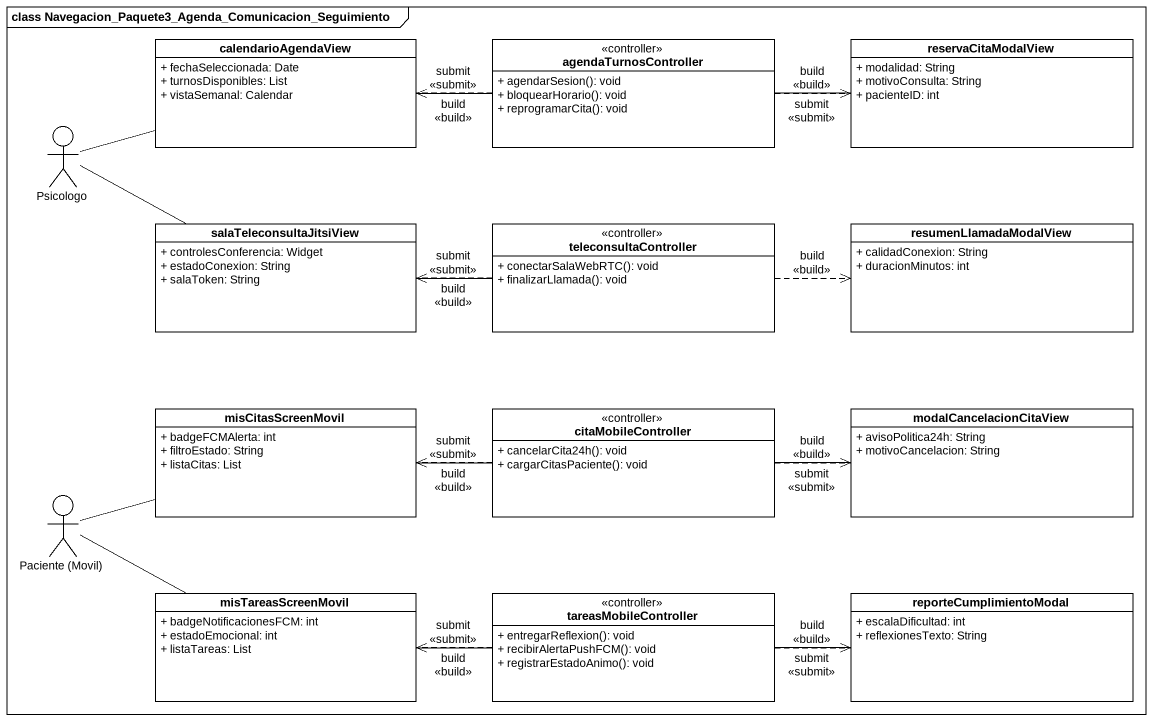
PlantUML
@startuml
mainframe class Navegacion_Paquete3_Agenda_Comunicacion_Seguimiento
allowmixing
hide circle
hide empty members
skinparam classAttributeIconSize 0
class calendarioAgendaView {
  + fechaSeleccionada: Date
  + turnosDisponibles: List
  + vistaSemanal: Calendar
}
class agendaTurnosController <<controller>> {
  + agendarSesion(): void
  + bloquearHorario(): void
  + reprogramarCita(): void
}
class reservaCitaModalView {
  + modalidad: String
  + motivoConsulta: String
  + pacienteID: int
}
actor Psicologo
class salaTeleconsultaJitsiView {
  + controlesConferencia: Widget
  + estadoConexion: String
  + salaToken: String
}
class teleconsultaController <<controller>> {
  + conectarSalaWebRTC(): void
  + finalizarLlamada(): void
}
class resumenLlamadaModalView {
  + calidadConexion: String
  + duracionMinutos: int
}
class misCitasScreenMovil {
  + badgeFCMAlerta: int
  + filtroEstado: String
  + listaCitas: List
}
class citaMobileController <<controller>> {
  + cancelarCita24h(): void
  + cargarCitasPaciente(): void
}
class modalCancelacionCitaView {
  + avisoPolitica24h: String
  + motivoCancelacion: String
}
actor "Paciente (Movil)" as Paciente_Movil
class misTareasScreenMovil {
  + badgeNotificacionesFCM: int
  + estadoEmocional: int
  + listaTareas: List
}
class tareasMobileController <<controller>> {
  + entregarReflexion(): void
  + recibirAlertaPushFCM(): void
  + registrarEstadoAnimo(): void
}
class reporteCumplimientoModal {
  + escalaDificultad: int
  + reflexionesTexto: String
}
calendarioAgendaView -right- agendaTurnosController : submit\n<<submit>>
agendaTurnosController .left.> calendarioAgendaView : build\n<<build>>
agendaTurnosController .right.> reservaCitaModalView : build\n<<build>>
reservaCitaModalView -left- agendaTurnosController : submit\n<<submit>>
Psicologo -right- calendarioAgendaView
Psicologo -right- salaTeleconsultaJitsiView
salaTeleconsultaJitsiView -right- teleconsultaController : submit\n<<submit>>
teleconsultaController .left.> salaTeleconsultaJitsiView : build\n<<build>>
teleconsultaController .right.> resumenLlamadaModalView : build\n<<build>>
misCitasScreenMovil -right- citaMobileController : submit\n<<submit>>
citaMobileController .left.> misCitasScreenMovil : build\n<<build>>
citaMobileController .right.> modalCancelacionCitaView : build\n<<build>>
modalCancelacionCitaView -left- citaMobileController : submit\n<<submit>>
Paciente_Movil -right- misCitasScreenMovil
Paciente_Movil -right- misTareasScreenMovil
misTareasScreenMovil -right- tareasMobileController : submit\n<<submit>>
tareasMobileController .left.> misTareasScreenMovil : build\n<<build>>
tareasMobileController .right.> reporteCumplimientoModal : build\n<<build>>
reporteCumplimientoModal -left- tareasMobileController : submit\n<<submit>>
@enduml
